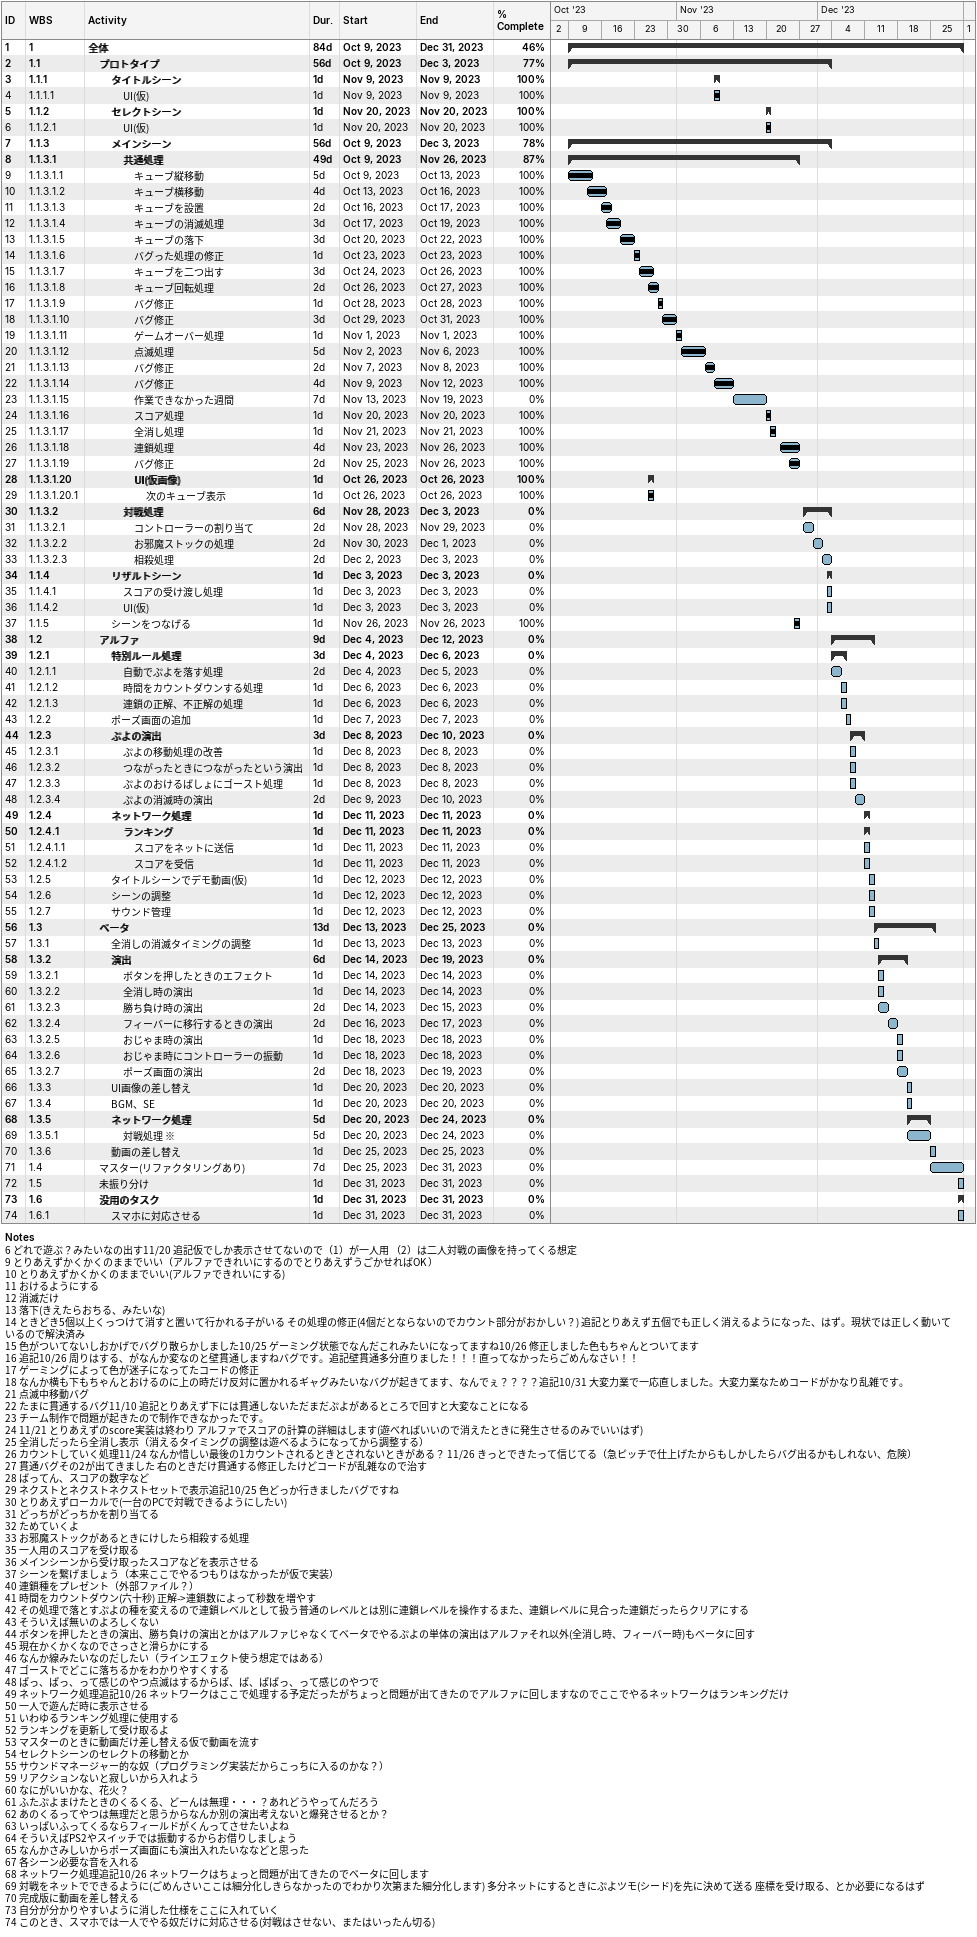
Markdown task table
| ID | WBS | Task | Duration | Start | Finish | % complete |
|---|---|---|---|---|---|---|
| 1 | 1 | **全体** | 84d | 2023-10-09 | 2023-12-31 | 46 |
| 2 | 1.1 | **プロトタイプ** | 56d | 2023-10-09 | 2023-12-03 | 77 |
| 3 | 1.1.1 | **タイトルシーン** | 1d | 2023-11-09 | 2023-11-09 | 100 |
| 4 | 1.1.1.1 | UI(仮) | 1d | 2023-11-09 | 2023-11-09 | 100 |
| 5 | 1.1.2 | **セレクトシーン** | 1d | 2023-11-20 | 2023-11-20 | 100 |
| 6 | 1.1.2.1 | UI(仮) | 1d | 2023-11-20 | 2023-11-20 | 100 |
| 7 | 1.1.3 | **メインシーン** | 56d | 2023-10-09 | 2023-12-03 | 78 |
| 8 | 1.1.3.1 | **共通処理** | 49d | 2023-10-09 | 2023-11-26 | 87 |
| 9 | 1.1.3.1.1 | キューブ縦移動 | 5d | 2023-10-09 | 2023-10-13 | 100 |
| 10 | 1.1.3.1.2 | キューブ横移動 | 4d | 2023-10-13 | 2023-10-16 | 100 |
| 11 | 1.1.3.1.3 | キューブを設置 | 2d | 2023-10-16 | 2023-10-17 | 100 |
| 12 | 1.1.3.1.4 | キューブの消滅処理 | 3d | 2023-10-17 | 2023-10-19 | 100 |
| 13 | 1.1.3.1.5 | キューブの落下 | 3d | 2023-10-20 | 2023-10-22 | 100 |
| 14 | 1.1.3.1.6 | バグった処理の修正 | 1d | 2023-10-23 | 2023-10-23 | 100 |
| 15 | 1.1.3.1.7 | キューブを二つ出す | 3d | 2023-10-24 | 2023-10-26 | 100 |
| 16 | 1.1.3.1.8 | キューブ回転処理 | 2d | 2023-10-26 | 2023-10-27 | 100 |
| 17 | 1.1.3.1.9 | バグ修正 | 1d | 2023-10-28 | 2023-10-28 | 100 |
| 18 | 1.1.3.1.10 | バグ修正 | 3d | 2023-10-29 | 2023-10-31 | 100 |
| 19 | 1.1.3.1.11 | ゲームオーバー処理 | 1d | 2023-11-01 | 2023-11-01 | 100 |
| 20 | 1.1.3.1.12 | 点滅処理 | 5d | 2023-11-02 | 2023-11-06 | 100 |
| 21 | 1.1.3.1.13 | バグ修正 | 2d | 2023-11-07 | 2023-11-08 | 100 |
| 22 | 1.1.3.1.14 | バグ修正 | 4d | 2023-11-09 | 2023-11-12 | 100 |
| 23 | 1.1.3.1.15 | 作業できなかった週間 | 7d | 2023-11-13 | 2023-11-19 | 0 |
| 24 | 1.1.3.1.16 | スコア処理 | 1d | 2023-11-20 | 2023-11-20 | 100 |
| 25 | 1.1.3.1.17 | 全消し処理 | 1d | 2023-11-21 | 2023-11-21 | 100 |
| 26 | 1.1.3.1.18 | 連鎖処理 | 4d | 2023-11-23 | 2023-11-26 | 100 |
| 27 | 1.1.3.1.19 | バグ修正 | 2d | 2023-11-25 | 2023-11-26 | 100 |
| 28 | 1.1.3.1.20 | **UI(仮画像)** | 1d | 2023-10-26 | 2023-10-26 | 100 |
| 29 | 1.1.3.1.20.1 | 次のキューブ表示 | 1d | 2023-10-26 | 2023-10-26 | 100 |
| 30 | 1.1.3.2 | **対戦処理** | 6d | 2023-11-28 | 2023-12-03 | 0 |
| 31 | 1.1.3.2.1 | コントローラーの割り当て | 2d | 2023-11-28 | 2023-11-29 | 0 |
| 32 | 1.1.3.2.2 | お邪魔ストックの処理 | 2d | 2023-11-30 | 2023-12-01 | 0 |
| 33 | 1.1.3.2.3 | 相殺処理 | 2d | 2023-12-02 | 2023-12-03 | 0 |
| 34 | 1.1.4 | **リザルトシーン** | 1d | 2023-12-03 | 2023-12-03 | 0 |
| 35 | 1.1.4.1 | スコアの受け渡し処理 | 1d | 2023-12-03 | 2023-12-03 | 0 |
| 36 | 1.1.4.2 | UI(仮) | 1d | 2023-12-03 | 2023-12-03 | 0 |
| 37 | 1.1.5 | シーンをつなげる | 1d | 2023-11-26 | 2023-11-26 | 100 |
| 38 | 1.2 | **アルファ** | 9d | 2023-12-04 | 2023-12-12 | 0 |
| 39 | 1.2.1 | **特別ルール処理** | 3d | 2023-12-04 | 2023-12-06 | 0 |
| 40 | 1.2.1.1 | 自動でぷよを落す処理 | 2d | 2023-12-04 | 2023-12-05 | 0 |
| 41 | 1.2.1.2 | 時間をカウントダウンする処理 | 1d | 2023-12-06 | 2023-12-06 | 0 |
| 42 | 1.2.1.3 | 連鎖の正解、不正解の処理 | 1d | 2023-12-06 | 2023-12-06 | 0 |
| 43 | 1.2.2 | ポーズ画面の追加 | 1d | 2023-12-07 | 2023-12-07 | 0 |
| 44 | 1.2.3 | **ぷよの演出** | 3d | 2023-12-08 | 2023-12-10 | 0 |
| 45 | 1.2.3.1 | ぷよの移動処理の改善 | 1d | 2023-12-08 | 2023-12-08 | 0 |
| 46 | 1.2.3.2 | つながったときにつながったという演出 | 1d | 2023-12-08 | 2023-12-08 | 0 |
| 47 | 1.2.3.3 | ぷよのおけるばしょにゴースト処理 | 1d | 2023-12-08 | 2023-12-08 | 0 |
| 48 | 1.2.3.4 | ぷよの消滅時の演出 | 2d | 2023-12-09 | 2023-12-10 | 0 |
| 49 | 1.2.4 | **ネットワーク処理** | 1d | 2023-12-11 | 2023-12-11 | 0 |
| 50 | 1.2.4.1 | **ランキング** | 1d | 2023-12-11 | 2023-12-11 | 0 |
| 51 | 1.2.4.1.1 | スコアをネットに送信 | 1d | 2023-12-11 | 2023-12-11 | 0 |
| 52 | 1.2.4.1.2 | スコアを受信 | 1d | 2023-12-11 | 2023-12-11 | 0 |
| 53 | 1.2.5 | タイトルシーンでデモ動画(仮) | 1d | 2023-12-12 | 2023-12-12 | 0 |
| 54 | 1.2.6 | シーンの調整 | 1d | 2023-12-12 | 2023-12-12 | 0 |
| 55 | 1.2.7 | サウンド管理 | 1d | 2023-12-12 | 2023-12-12 | 0 |
| 56 | 1.3 | **ベータ** | 13d | 2023-12-13 | 2023-12-25 | 0 |
| 57 | 1.3.1 | 全消しの消滅タイミングの調整 | 1d | 2023-12-13 | 2023-12-13 | 0 |
| 58 | 1.3.2 | **演出** | 6d | 2023-12-14 | 2023-12-19 | 0 |
| 59 | 1.3.2.1 | ボタンを押したときのエフェクト | 1d | 2023-12-14 | 2023-12-14 | 0 |
| 60 | 1.3.2.2 | 全消し時の演出 | 1d | 2023-12-14 | 2023-12-14 | 0 |
| 61 | 1.3.2.3 | 勝ち負け時の演出 | 2d | 2023-12-14 | 2023-12-15 | 0 |
| 62 | 1.3.2.4 | フィーバーに移行するときの演出 | 2d | 2023-12-16 | 2023-12-17 | 0 |
| 63 | 1.3.2.5 | おじゃま時の演出 | 1d | 2023-12-18 | 2023-12-18 | 0 |
| 64 | 1.3.2.6 | おじゃま時にコントローラーの振動 | 1d | 2023-12-18 | 2023-12-18 | 0 |
| 65 | 1.3.2.7 | ポーズ画面の演出 | 2d | 2023-12-18 | 2023-12-19 | 0 |
| 66 | 1.3.3 | UI画像の差し替え | 1d | 2023-12-20 | 2023-12-20 | 0 |
| 67 | 1.3.4 | BGM、SE | 1d | 2023-12-20 | 2023-12-20 | 0 |
| 68 | 1.3.5 | **ネットワーク処理** | 5d | 2023-12-20 | 2023-12-24 | 0 |
| 69 | 1.3.5.1 | 対戦処理 ※ | 5d | 2023-12-20 | 2023-12-24 | 0 |
| 70 | 1.3.6 | 動画の差し替え | 1d | 2023-12-25 | 2023-12-25 | 0 |
| 71 | 1.4 | マスター(リファクタリングあり) | 7d | 2023-12-25 | 2023-12-31 | 0 |
| 72 | 1.5 | 未振り分け | 1d | 2023-12-31 | 2023-12-31 | 0 |
| 73 | 1.6 | **没用のタスク** | 1d | 2023-12-31 | 2023-12-31 | 0 |
| 74 | 1.6.1 | スマホに対応させる | 1d | 2023-12-31 | 2023-12-31 | 0 |

Notes
- 6: どれで遊ぶ？みたいなの出す 11/20 追記 仮でしか表示させてないので（1）が一人用 （2）は二人対戦の画像を持ってくる想定
- 9: とりあえずかくかくのままでいい（アルファできれいにするのでとりあえずうごかせればOK ）
- 10: とりあえずかくかくのままでいい(アルファできれいにする)
- 11: おけるようにする
- 12: 消滅だけ
- 13: 落下(きえたらおちる、みたいな)
- 14: ときどき5個以上くっつけて消すと置いて行かれる子がいる その処理の修正 (4個だとならないのでカウント部分がおかしい？) 追記 とりあえず五個でも正しく消えるようになった、はず。 現状では正しく動いているので解決済み
- 15: 色がついてないし おかげでバグり散らかしました 10/25 ゲーミング状態でなんだこれみたいになってますね 10/26 修正しました 色もちゃんとついてます
- 16: 追記 10/26 周りはする、がなんか変なのと 壁貫通しますねバグです。 追記 壁貫通多分直りました！！！直ってなかったらごめんなさい！！
- 17: ゲーミングによって色が迷子になってたコードの修正
- 18: なんか横も下もちゃんとおけるのに上の時だけ反対に置かれる ギャグみたいなバグが起きてます、なんでぇ？？？？ 追記 10/31 大変力業で一応直しました。 大変力業なためコードがかなり乱雑です。
- 21: 点滅中移動バグ
- 22: たまに貫通するバグ 11/10 追記 とりあえず下には貫通しない ただまだぷよがあるところで回すと大変なことになる
- 23: チーム制作で問題が起きたので制作できなかったです。
- 24: 11/21 とりあえずのscore実装は終わり アルファでスコアの計算の詳細はします(遊べればいいので消えたときに発生させるのみでいいはず)
- 25: 全消しだったら全消し表示 （消えるタイミングの調整は遊べるようになってから調整する）
- 26: カウントしていく処理 11/24 なんか惜しい 最後の1カウントされるときとされないときがある？ 11/26 きっとできたって信じてる（急ピッチで仕上げたからもしかしたら バグ出るかもしれない、危険）
- 27: 貫通バグその2が出てきました 右のときだけ貫通する 修正したけどコードが乱雑なので治す
- 28: ばってん、スコアの数字など
- 29: ネクストとネクストネクストセットで表示 追記 10/25 色どっか行きましたバグですね
- 30: とりあえずローカルで (一台のPCで対戦できるようにしたい)
- 31: どっちがどっちかを割り当てる
- 32: ためていくよ
- 33: お邪魔ストックがあるときにけしたら相殺する処理
- 35: 一人用のスコアを受け取る
- 36: メインシーンから受け取ったスコアなどを表示させる
- 37: シーンを繋げましょう （本来ここでやるつもりはなかったが仮で実装）
- 40: 連鎖種をプレゼント （外部ファイル？）
- 41: 時間をカウントダウン(六十秒) 正解->連鎖数によって秒数を増やす
- 42: その処理で落とすぷよの種を変えるので連鎖レベルとして扱う 普通のレベルとは別に連鎖レベルを操作する また、連鎖レベルに見合った連鎖だったらクリアにする
- 43: そういえば無いのよろしくない
- 44: ボタンを押したときの演出、勝ち負けの演出とかはアルファじゃなくて ベータでやる ぷよの単体の演出はアルファ それ以外(全消し時、フィーバー時)もベータに回す
- 45: 現在かくかくなのでさっさと滑らかにする
- 46: なんか線みたいなのだしたい （ラインエフェクト使う想定ではある）
- 47: ゴーストでどこに落ちるかをわかりやすくする
- 48: ぱっ、ぱっ、って感じのやつ 点滅はするから ぱ、ぱ、ぱぱっ、って感じのやつで
- 49: ネットワーク処理 追記 10/26 ネットワークはここで処理する予定だったが ちょっと問題が出てきたのでアルファに回します なのでここでやるネットワークはランキングだけ
- 50: 一人で遊んだ時に表示させる
- 51: いわゆるランキング処理に使用する
- 52: ランキングを更新して受け取るよ
- 53: マスターのときに動画だけ差し替える 仮で動画を流す
- 54: セレクトシーンのセレクトの移動とか
- 55: サウンドマネージャー的な奴 （プログラミング実装だからこっちに入るのかな？）
- 59: リアクションないと寂しいから入れよう
- 60: なにがいいかな、花火？
- 61: ふたぷよまけたときのくるくる、どーんは無理・・・？ あれどうやってんだろう
- 62: あのくるってやつは無理だと思うから なんか別の演出考えないと 爆発させるとか？
- 63: いっぱいふってくるならフィールドがくんってさせたいよね
- 64: そういえばPS2やスイッチでは振動するからお借りしましょう
- 65: なんかさみしいからポーズ画面にも演出入れたいななどと思った
- 67: 各シーン必要な音を入れる
- 68: ネットワーク処理 追記 10/26 ネットワークはちょっと問題が出てきたのでベータに回します
- 69: 対戦をネットでできるように (ごめんさいここは細分化しきらなかったのでわかり次第また細分化します) 多分ネットにするときにぷよツモ(シード)を先に決めて送る 座標を受け取る、とか必要になるはず
- 70: 完成版に動画を差し替える
- 73: 自分が分かりやすいように消した仕様をここに入れていく
- 74: このとき、スマホでは一人でやる奴だけに対応させる (対戦はさせない、またはいったん切る)
